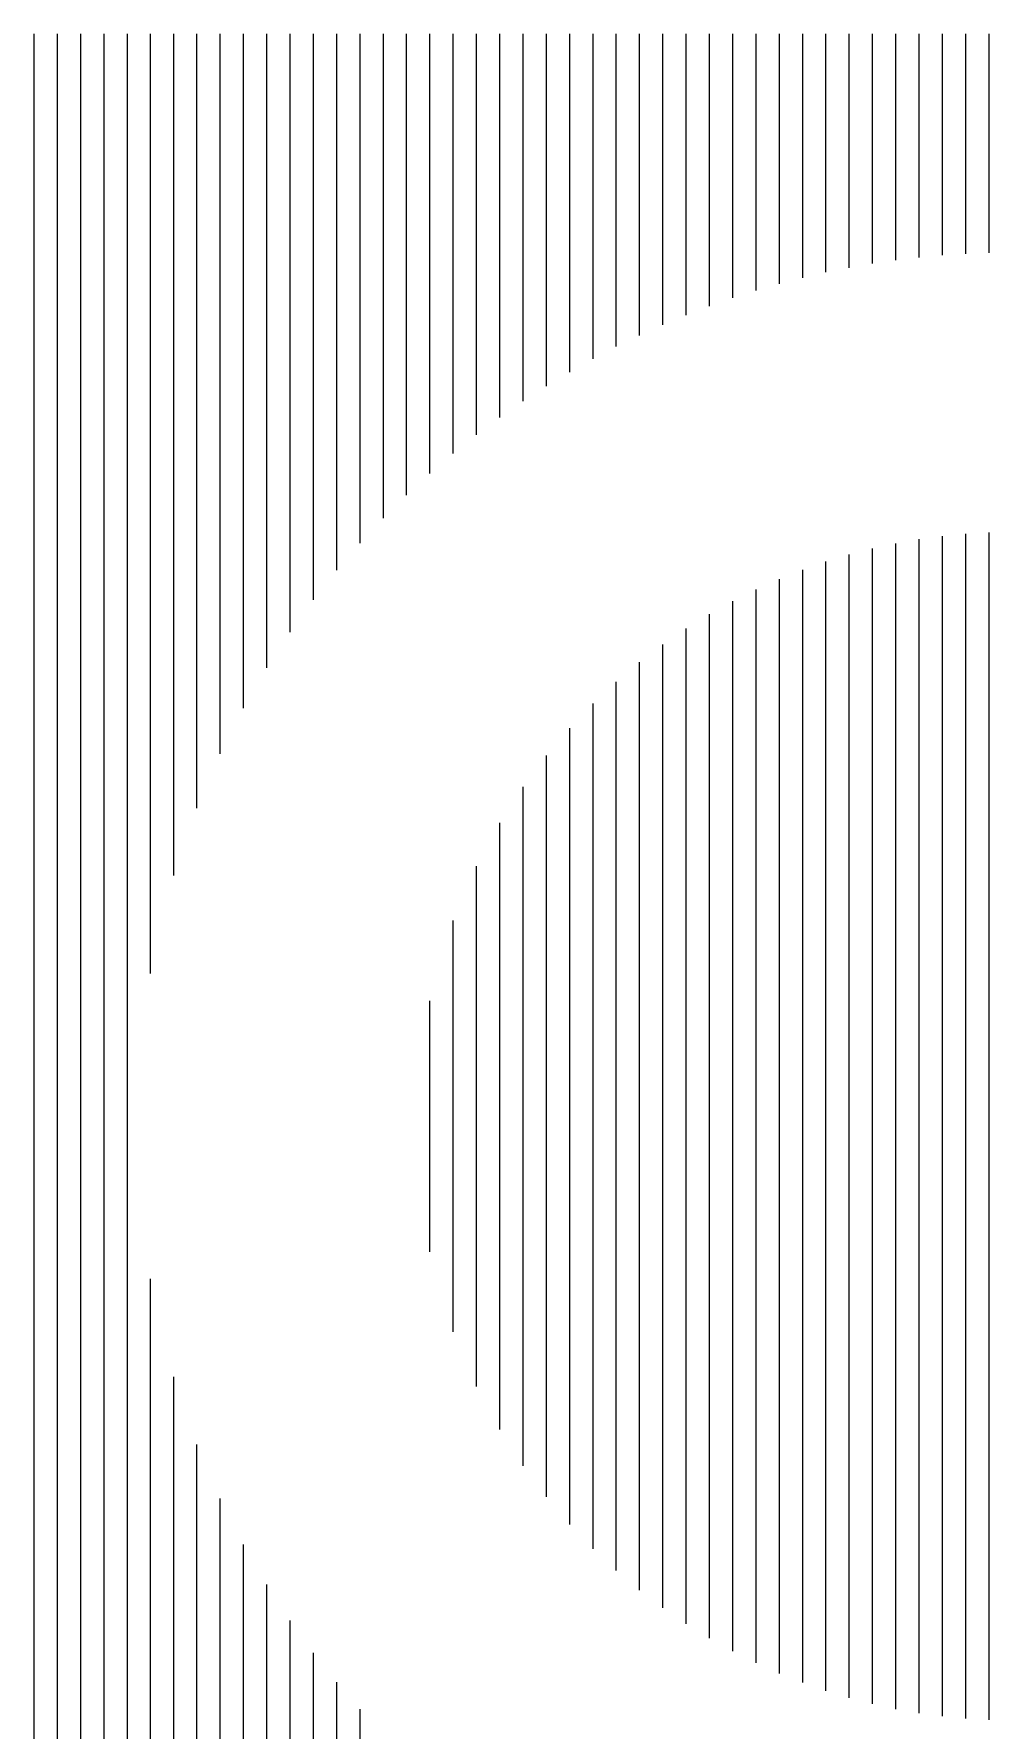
# Model space of a CAD drawing. Header units: millimetres. Extents: x -155 to -21, y -38 to 37.
# Drawn here: x -70.92 to -62.72, y -16.08 to -1.52 of the extents above; entities that cross this region are included whole.
import ezdxf

# ---------------------------------------------------------------- set-up
doc = ezdxf.new("R2010")
doc.units = ezdxf.units.MM
doc.layers.add('Layer 06', color=172, linetype='Continuous', true_color=0x0000bf)

msp = doc.modelspace()

# ---------------------------------------------------------------- linework, layer by layer
at = {"layer": 'Layer 06'}
for points in [[(-70.924, -1.522), (-70.924, -37.799)], [(-70.924, -1.522), (-70.924, -37.799)], [(-70.924, -1.522), (-70.924, -37.799)], [(-70.924, -1.522), (-70.924, -37.799)], [(-70.924, -1.522), (-70.924, -37.799)], [(-70.924, -1.522), (-70.924, -37.799)], [(-70.924, -1.522), (-70.924, -37.799)], [(-70.924, -1.522), (-70.924, -37.799)], [(-70.724, -1.522), (-70.724, -37.799)], [(-70.724, -1.522), (-70.724, -37.799)], [(-70.724, -1.522), (-70.724, -37.799)], [(-70.724, -1.522), (-70.724, -37.799)], [(-70.724, -1.522), (-70.724, -37.799)], [(-70.724, -1.522), (-70.724, -37.799)], [(-70.724, -1.522), (-70.724, -37.799)], [(-70.724, -1.522), (-70.724, -37.799)], [(-70.524, -1.522), (-70.524, -37.799)], [(-70.524, -1.522), (-70.524, -37.799)], [(-70.524, -1.522), (-70.524, -37.799)], [(-70.524, -1.522), (-70.524, -37.799)], [(-70.524, -1.522), (-70.524, -37.799)], [(-70.524, -1.522), (-70.524, -37.799)], [(-70.524, -1.522), (-70.524, -37.799)], [(-70.524, -1.522), (-70.524, -37.799)], [(-70.324, -1.522), (-70.324, -37.799)], [(-70.324, -1.522), (-70.324, -37.799)], [(-70.324, -1.522), (-70.324, -37.799)], [(-70.324, -1.522), (-70.324, -37.799)], [(-70.324, -1.522), (-70.324, -37.799)], [(-70.324, -1.522), (-70.324, -37.799)], [(-70.324, -1.522), (-70.324, -37.799)], [(-70.324, -1.522), (-70.324, -37.799)], [(-70.124, -1.522), (-70.124, -37.799)], [(-70.124, -1.522), (-70.124, -37.799)], [(-70.124, -1.522), (-70.124, -37.799)], [(-70.124, -1.522), (-70.124, -37.799)], [(-70.124, -1.522), (-70.124, -37.799)], [(-70.124, -1.522), (-70.124, -37.799)], [(-70.124, -1.522), (-70.124, -37.799)], [(-70.124, -1.522), (-70.124, -37.799)], [(-69.924, -9.59), (-69.924, -1.522)], [(-69.924, -9.59), (-69.924, -1.522)], [(-69.924, -9.59), (-69.924, -1.522)], [(-69.924, -9.59), (-69.924, -1.522)], [(-69.924, -9.59), (-69.924, -1.522)], [(-69.924, -9.59), (-69.924, -1.522)], [(-69.924, -9.59), (-69.924, -1.522)], [(-69.924, -9.59), (-69.924, -1.522)], [(-69.724, -8.748), (-69.724, -1.522)], [(-69.724, -8.748), (-69.724, -1.522)], [(-69.724, -8.748), (-69.724, -1.522)], [(-69.724, -8.748), (-69.724, -1.522)], [(-69.724, -8.748), (-69.724, -1.522)], [(-69.724, -8.748), (-69.724, -1.522)], [(-69.724, -8.748), (-69.724, -1.522)], [(-69.724, -8.748), (-69.724, -1.522)], [(-69.524, -8.168), (-69.524, -1.522)], [(-69.524, -8.168), (-69.524, -1.522)], [(-69.524, -8.168), (-69.524, -1.522)], [(-69.524, -8.168), (-69.524, -1.522)], [(-69.524, -8.168), (-69.524, -1.522)], [(-69.524, -8.168), (-69.524, -1.522)], [(-69.524, -8.168), (-69.524, -1.522)], [(-69.524, -8.168), (-69.524, -1.522)], [(-69.324, -7.704), (-69.324, -1.522)], [(-69.324, -7.704), (-69.324, -1.522)], [(-69.324, -7.704), (-69.324, -1.522)], [(-69.324, -7.704), (-69.324, -1.522)], [(-69.324, -7.704), (-69.324, -1.522)], [(-69.324, -7.704), (-69.324, -1.522)], [(-69.324, -7.704), (-69.324, -1.522)], [(-69.324, -7.704), (-69.324, -1.522)], [(-69.124, -7.31), (-69.124, -1.522)], [(-69.124, -7.31), (-69.124, -1.522)], [(-69.124, -7.31), (-69.124, -1.522)], [(-69.124, -7.31), (-69.124, -1.522)], [(-69.124, -7.31), (-69.124, -1.522)], [(-69.124, -7.31), (-69.124, -1.522)], [(-69.124, -7.31), (-69.124, -1.522)], [(-69.124, -7.31), (-69.124, -1.522)], [(-68.924, -6.965), (-68.924, -1.522)], [(-68.924, -6.965), (-68.924, -1.522)], [(-68.924, -6.965), (-68.924, -1.522)], [(-68.924, -6.965), (-68.924, -1.522)], [(-68.924, -6.965), (-68.924, -1.522)], [(-68.924, -6.965), (-68.924, -1.522)], [(-68.924, -6.965), (-68.924, -1.522)], [(-68.924, -6.965), (-68.924, -1.522)], [(-68.724, -6.657), (-68.724, -1.522)], [(-68.724, -6.657), (-68.724, -1.522)], [(-68.724, -6.657), (-68.724, -1.522)], [(-68.724, -6.657), (-68.724, -1.522)], [(-68.724, -6.657), (-68.724, -1.522)], [(-68.724, -6.657), (-68.724, -1.522)], [(-68.724, -6.657), (-68.724, -1.522)], [(-68.724, -6.657), (-68.724, -1.522)], [(-68.524, -6.38), (-68.524, -1.522)], [(-68.524, -6.38), (-68.524, -1.522)], [(-68.524, -6.38), (-68.524, -1.522)], [(-68.524, -6.38), (-68.524, -1.522)], [(-68.524, -6.38), (-68.524, -1.522)], [(-68.524, -6.38), (-68.524, -1.522)], [(-68.524, -6.38), (-68.524, -1.522)], [(-68.524, -6.38), (-68.524, -1.522)], [(-68.324, -6.126), (-68.324, -1.522)], [(-68.324, -6.126), (-68.324, -1.522)], [(-68.324, -6.126), (-68.324, -1.522)], [(-68.324, -6.126), (-68.324, -1.522)], [(-68.324, -6.126), (-68.324, -1.522)], [(-68.324, -6.126), (-68.324, -1.522)], [(-68.324, -6.126), (-68.324, -1.522)], [(-68.324, -6.126), (-68.324, -1.522)], [(-68.124, -5.894), (-68.124, -1.522)], [(-68.124, -5.894), (-68.124, -1.522)], [(-68.124, -5.894), (-68.124, -1.522)], [(-68.124, -5.894), (-68.124, -1.522)], [(-68.124, -5.894), (-68.124, -1.522)], [(-68.124, -5.894), (-68.124, -1.522)], [(-68.124, -5.894), (-68.124, -1.522)], [(-68.124, -5.894), (-68.124, -1.522)], [(-67.924, -5.679), (-67.924, -1.522)], [(-67.924, -5.679), (-67.924, -1.522)], [(-67.924, -5.679), (-67.924, -1.522)], [(-67.924, -5.679), (-67.924, -1.522)], [(-67.924, -5.679), (-67.924, -1.522)], [(-67.924, -5.679), (-67.924, -1.522)], [(-67.924, -5.679), (-67.924, -1.522)], [(-67.924, -5.679), (-67.924, -1.522)], [(-67.724, -5.481), (-67.724, -1.522)], [(-67.724, -5.481), (-67.724, -1.522)], [(-67.724, -5.481), (-67.724, -1.522)], [(-67.724, -5.481), (-67.724, -1.522)], [(-67.724, -5.481), (-67.724, -1.522)], [(-67.724, -5.481), (-67.724, -1.522)], [(-67.724, -5.481), (-67.724, -1.522)], [(-67.724, -5.481), (-67.724, -1.522)], [(-67.524, -5.296), (-67.524, -1.522)], [(-67.524, -5.296), (-67.524, -1.522)], [(-67.524, -5.296), (-67.524, -1.522)], [(-67.524, -5.296), (-67.524, -1.522)], [(-67.524, -5.296), (-67.524, -1.522)], [(-67.524, -5.296), (-67.524, -1.522)], [(-67.524, -5.296), (-67.524, -1.522)], [(-67.524, -5.296), (-67.524, -1.522)], [(-67.324, -5.124), (-67.324, -1.522)], [(-67.324, -5.124), (-67.324, -1.522)], [(-67.324, -5.124), (-67.324, -1.522)], [(-67.324, -5.124), (-67.324, -1.522)], [(-67.324, -5.124), (-67.324, -1.522)], [(-67.324, -5.124), (-67.324, -1.522)], [(-67.324, -5.124), (-67.324, -1.522)], [(-67.324, -5.124), (-67.324, -1.522)], [(-67.124, -4.964), (-67.124, -1.522)], [(-67.124, -4.964), (-67.124, -1.522)], [(-67.124, -4.964), (-67.124, -1.522)], [(-67.124, -4.964), (-67.124, -1.522)], [(-67.124, -4.964), (-67.124, -1.522)], [(-67.124, -4.964), (-67.124, -1.522)], [(-67.124, -4.964), (-67.124, -1.522)], [(-67.124, -4.964), (-67.124, -1.522)], [(-66.924, -4.815), (-66.924, -1.522)], [(-66.924, -4.815), (-66.924, -1.522)], [(-66.924, -4.815), (-66.924, -1.522)], [(-66.924, -4.815), (-66.924, -1.522)], [(-66.924, -4.815), (-66.924, -1.522)], [(-66.924, -4.815), (-66.924, -1.522)], [(-66.924, -4.815), (-66.924, -1.522)], [(-66.924, -4.815), (-66.924, -1.522)], [(-66.724, -4.676), (-66.724, -1.522)], [(-66.724, -4.676), (-66.724, -1.522)], [(-66.724, -4.676), (-66.724, -1.522)], [(-66.724, -4.676), (-66.724, -1.522)], [(-66.724, -4.676), (-66.724, -1.522)], [(-66.724, -4.676), (-66.724, -1.522)], [(-66.724, -4.676), (-66.724, -1.522)], [(-66.724, -4.676), (-66.724, -1.522)], [(-66.524, -4.546), (-66.524, -1.522)], [(-66.524, -4.546), (-66.524, -1.522)], [(-66.524, -4.546), (-66.524, -1.522)], [(-66.524, -4.546), (-66.524, -1.522)], [(-66.524, -4.546), (-66.524, -1.522)], [(-66.524, -4.546), (-66.524, -1.522)], [(-66.524, -4.546), (-66.524, -1.522)], [(-66.524, -4.546), (-66.524, -1.522)], [(-66.324, -4.425), (-66.324, -1.522)], [(-66.324, -4.425), (-66.324, -1.522)], [(-66.324, -4.425), (-66.324, -1.522)], [(-66.324, -4.425), (-66.324, -1.522)], [(-66.324, -4.425), (-66.324, -1.522)], [(-66.324, -4.425), (-66.324, -1.522)], [(-66.324, -4.425), (-66.324, -1.522)], [(-66.324, -4.425), (-66.324, -1.522)], [(-66.124, -4.312), (-66.124, -1.522)], [(-66.124, -4.312), (-66.124, -1.522)], [(-66.124, -4.312), (-66.124, -1.522)], [(-66.124, -4.312), (-66.124, -1.522)], [(-66.124, -4.312), (-66.124, -1.522)], [(-66.124, -4.312), (-66.124, -1.522)], [(-66.124, -4.312), (-66.124, -1.522)], [(-66.124, -4.312), (-66.124, -1.522)], [(-65.924, -4.207), (-65.924, -1.522)], [(-65.924, -4.207), (-65.924, -1.522)], [(-65.924, -4.207), (-65.924, -1.522)], [(-65.924, -4.207), (-65.924, -1.522)], [(-65.924, -4.207), (-65.924, -1.522)], [(-65.924, -4.207), (-65.924, -1.522)], [(-65.924, -4.207), (-65.924, -1.522)], [(-65.924, -4.207), (-65.924, -1.522)], [(-65.724, -4.11), (-65.724, -1.522)], [(-65.724, -4.11), (-65.724, -1.522)], [(-65.724, -4.11), (-65.724, -1.522)], [(-65.724, -4.11), (-65.724, -1.522)], [(-65.724, -4.11), (-65.724, -1.522)], [(-65.724, -4.11), (-65.724, -1.522)], [(-65.724, -4.11), (-65.724, -1.522)], [(-65.724, -4.11), (-65.724, -1.522)], [(-65.524, -4.019), (-65.524, -1.522)], [(-65.524, -4.019), (-65.524, -1.522)], [(-65.524, -4.019), (-65.524, -1.522)], [(-65.524, -4.019), (-65.524, -1.522)], [(-65.524, -4.019), (-65.524, -1.522)], [(-65.524, -4.019), (-65.524, -1.522)], [(-65.524, -4.019), (-65.524, -1.522)], [(-65.524, -4.019), (-65.524, -1.522)], [(-65.324, -3.936), (-65.324, -1.522)], [(-65.324, -3.936), (-65.324, -1.522)], [(-65.324, -3.936), (-65.324, -1.522)], [(-65.324, -3.936), (-65.324, -1.522)], [(-65.324, -3.936), (-65.324, -1.522)], [(-65.324, -3.936), (-65.324, -1.522)], [(-65.324, -3.936), (-65.324, -1.522)], [(-65.324, -3.936), (-65.324, -1.522)], [(-65.124, -3.859), (-65.124, -1.522)], [(-65.124, -3.859), (-65.124, -1.522)], [(-65.124, -3.859), (-65.124, -1.522)], [(-65.124, -3.859), (-65.124, -1.522)], [(-65.124, -3.859), (-65.124, -1.522)], [(-65.124, -3.859), (-65.124, -1.522)], [(-65.124, -3.859), (-65.124, -1.522)], [(-65.124, -3.859), (-65.124, -1.522)], [(-64.924, -3.789), (-64.924, -1.522)], [(-64.924, -3.789), (-64.924, -1.522)], [(-64.924, -3.789), (-64.924, -1.522)], [(-64.924, -3.789), (-64.924, -1.522)], [(-64.924, -3.789), (-64.924, -1.522)], [(-64.924, -3.789), (-64.924, -1.522)], [(-64.924, -3.789), (-64.924, -1.522)], [(-64.924, -3.789), (-64.924, -1.522)], [(-64.724, -3.725), (-64.724, -1.522)], [(-64.724, -3.725), (-64.724, -1.522)], [(-64.724, -3.725), (-64.724, -1.522)], [(-64.724, -3.725), (-64.724, -1.522)], [(-64.724, -3.725), (-64.724, -1.522)], [(-64.724, -3.725), (-64.724, -1.522)], [(-64.724, -3.725), (-64.724, -1.522)], [(-64.724, -3.725), (-64.724, -1.522)], [(-64.524, -3.667), (-64.524, -1.522)], [(-64.524, -3.667), (-64.524, -1.522)], [(-64.524, -3.667), (-64.524, -1.522)], [(-64.524, -3.667), (-64.524, -1.522)], [(-64.524, -3.667), (-64.524, -1.522)], [(-64.524, -3.667), (-64.524, -1.522)], [(-64.524, -3.667), (-64.524, -1.522)], [(-64.524, -3.667), (-64.524, -1.522)], [(-64.324, -3.615), (-64.324, -1.522)], [(-64.324, -3.615), (-64.324, -1.522)], [(-64.324, -3.615), (-64.324, -1.522)], [(-64.324, -3.615), (-64.324, -1.522)], [(-64.324, -3.615), (-64.324, -1.522)], [(-64.324, -3.615), (-64.324, -1.522)], [(-64.324, -3.615), (-64.324, -1.522)], [(-64.324, -3.615), (-64.324, -1.522)], [(-64.124, -3.569), (-64.124, -1.522)], [(-64.124, -3.569), (-64.124, -1.522)], [(-64.124, -3.569), (-64.124, -1.522)], [(-64.124, -3.569), (-64.124, -1.522)], [(-64.124, -3.569), (-64.124, -1.522)], [(-64.124, -3.569), (-64.124, -1.522)], [(-64.124, -3.569), (-64.124, -1.522)], [(-64.124, -3.569), (-64.124, -1.522)], [(-63.924, -3.529), (-63.924, -1.522)], [(-63.924, -3.529), (-63.924, -1.522)], [(-63.924, -3.529), (-63.924, -1.522)], [(-63.924, -3.529), (-63.924, -1.522)], [(-63.924, -3.529), (-63.924, -1.522)], [(-63.924, -3.529), (-63.924, -1.522)], [(-63.924, -3.529), (-63.924, -1.522)], [(-63.924, -3.529), (-63.924, -1.522)], [(-63.724, -3.494), (-63.724, -1.522)], [(-63.724, -3.494), (-63.724, -1.522)], [(-63.724, -3.494), (-63.724, -1.522)], [(-63.724, -3.494), (-63.724, -1.522)], [(-63.724, -3.494), (-63.724, -1.522)], [(-63.724, -3.494), (-63.724, -1.522)], [(-63.724, -3.494), (-63.724, -1.522)], [(-63.724, -3.494), (-63.724, -1.522)], [(-63.524, -3.465), (-63.524, -1.522)], [(-63.524, -3.465), (-63.524, -1.522)], [(-63.524, -3.465), (-63.524, -1.522)], [(-63.524, -3.465), (-63.524, -1.522)], [(-63.524, -3.465), (-63.524, -1.522)], [(-63.524, -3.465), (-63.524, -1.522)], [(-63.524, -3.465), (-63.524, -1.522)], [(-63.524, -3.465), (-63.524, -1.522)], [(-63.324, -3.441), (-63.324, -1.522)], [(-63.324, -3.441), (-63.324, -1.522)], [(-63.324, -3.441), (-63.324, -1.522)], [(-63.324, -3.441), (-63.324, -1.522)], [(-63.324, -3.441), (-63.324, -1.522)], [(-63.324, -3.441), (-63.324, -1.522)], [(-63.324, -3.441), (-63.324, -1.522)], [(-63.324, -3.441), (-63.324, -1.522)], [(-63.124, -3.423), (-63.124, -1.522)], [(-63.124, -3.423), (-63.124, -1.522)], [(-63.124, -3.423), (-63.124, -1.522)], [(-63.124, -3.423), (-63.124, -1.522)], [(-63.124, -3.423), (-63.124, -1.522)], [(-63.124, -3.423), (-63.124, -1.522)], [(-63.124, -3.423), (-63.124, -1.522)], [(-63.124, -3.423), (-63.124, -1.522)], [(-62.924, -3.41), (-62.924, -1.522)], [(-62.924, -3.41), (-62.924, -1.522)], [(-62.924, -3.41), (-62.924, -1.522)], [(-62.924, -3.41), (-62.924, -1.522)], [(-62.924, -3.41), (-62.924, -1.522)], [(-62.924, -3.41), (-62.924, -1.522)], [(-62.924, -3.41), (-62.924, -1.522)], [(-62.924, -3.41), (-62.924, -1.522)], [(-62.724, -3.402), (-62.724, -1.522)], [(-62.724, -3.402), (-62.724, -1.522)], [(-62.724, -3.402), (-62.724, -1.522)], [(-62.724, -3.402), (-62.724, -1.522)], [(-62.724, -3.402), (-62.724, -1.522)], [(-62.724, -3.402), (-62.724, -1.522)], [(-62.724, -3.402), (-62.724, -1.522)], [(-62.724, -3.402), (-62.724, -1.522)], [(-62.924, -15.985), (-62.924, -5.814)], [(-62.924, -15.985), (-62.924, -5.814)], [(-62.924, -15.985), (-62.924, -5.814)], [(-62.924, -15.985), (-62.924, -5.814)], [(-62.924, -15.985), (-62.924, -5.814)], [(-62.924, -15.985), (-62.924, -5.814)], [(-62.924, -15.985), (-62.924, -5.814)], [(-62.924, -15.985), (-62.924, -5.814)], [(-62.724, -15.997), (-62.724, -5.803)], [(-62.724, -15.997), (-62.724, -5.803)], [(-62.724, -15.997), (-62.724, -5.803)], [(-62.724, -15.997), (-62.724, -5.803)], [(-62.724, -15.997), (-62.724, -5.803)], [(-62.724, -15.997), (-62.724, -5.803)], [(-62.724, -15.997), (-62.724, -5.803)], [(-62.724, -15.997), (-62.724, -5.803)], [(-63.724, -15.86), (-63.724, -5.939)], [(-63.724, -15.86), (-63.724, -5.939)], [(-63.724, -15.86), (-63.724, -5.939)], [(-63.724, -15.86), (-63.724, -5.939)], [(-63.724, -15.86), (-63.724, -5.939)], [(-63.724, -15.86), (-63.724, -5.939)], [(-63.724, -15.86), (-63.724, -5.939)], [(-63.724, -15.86), (-63.724, -5.939)], [(-63.524, -15.904), (-63.524, -5.896)], [(-63.524, -15.904), (-63.524, -5.896)], [(-63.524, -15.904), (-63.524, -5.896)], [(-63.524, -15.904), (-63.524, -5.896)], [(-63.524, -15.904), (-63.524, -5.896)], [(-63.524, -15.904), (-63.524, -5.896)], [(-63.524, -15.904), (-63.524, -5.896)], [(-63.524, -15.904), (-63.524, -5.896)], [(-63.324, -15.939), (-63.324, -5.861)], [(-63.324, -15.939), (-63.324, -5.861)], [(-63.324, -15.939), (-63.324, -5.861)], [(-63.324, -15.939), (-63.324, -5.861)], [(-63.324, -15.939), (-63.324, -5.861)], [(-63.324, -15.939), (-63.324, -5.861)], [(-63.324, -15.939), (-63.324, -5.861)], [(-63.324, -15.939), (-63.324, -5.861)], [(-63.124, -15.966), (-63.124, -5.834)], [(-63.124, -15.966), (-63.124, -5.834)], [(-63.124, -15.966), (-63.124, -5.834)], [(-63.124, -15.966), (-63.124, -5.834)], [(-63.124, -15.966), (-63.124, -5.834)], [(-63.124, -15.966), (-63.124, -5.834)], [(-63.124, -15.966), (-63.124, -5.834)], [(-63.124, -15.966), (-63.124, -5.834)], [(-64.124, -15.747), (-64.124, -6.052)], [(-64.124, -15.747), (-64.124, -6.052)], [(-64.124, -15.747), (-64.124, -6.052)], [(-64.124, -15.747), (-64.124, -6.052)], [(-64.124, -15.747), (-64.124, -6.052)], [(-64.124, -15.747), (-64.124, -6.052)], [(-64.124, -15.747), (-64.124, -6.052)], [(-64.124, -15.747), (-64.124, -6.052)], [(-63.924, -15.808), (-63.924, -5.992)], [(-63.924, -15.808), (-63.924, -5.992)], [(-63.924, -15.808), (-63.924, -5.992)], [(-63.924, -15.808), (-63.924, -5.992)], [(-63.924, -15.808), (-63.924, -5.992)], [(-63.924, -15.808), (-63.924, -5.992)], [(-63.924, -15.808), (-63.924, -5.992)], [(-63.924, -15.808), (-63.924, -5.992)], [(-64.524, -15.598), (-64.524, -6.202)], [(-64.524, -15.598), (-64.524, -6.202)], [(-64.524, -15.598), (-64.524, -6.202)], [(-64.524, -15.598), (-64.524, -6.202)], [(-64.524, -15.598), (-64.524, -6.202)], [(-64.524, -15.598), (-64.524, -6.202)], [(-64.524, -15.598), (-64.524, -6.202)], [(-64.524, -15.598), (-64.524, -6.202)], [(-64.324, -15.677), (-64.324, -6.122)], [(-64.324, -15.677), (-64.324, -6.122)], [(-64.324, -15.677), (-64.324, -6.122)], [(-64.324, -15.677), (-64.324, -6.122)], [(-64.324, -15.677), (-64.324, -6.122)], [(-64.324, -15.677), (-64.324, -6.122)], [(-64.324, -15.677), (-64.324, -6.122)], [(-64.324, -15.677), (-64.324, -6.122)], [(-64.924, -15.408), (-64.924, -6.392)], [(-64.924, -15.408), (-64.924, -6.392)], [(-64.924, -15.408), (-64.924, -6.392)], [(-64.924, -15.408), (-64.924, -6.392)], [(-64.924, -15.408), (-64.924, -6.392)], [(-64.924, -15.408), (-64.924, -6.392)], [(-64.924, -15.408), (-64.924, -6.392)], [(-64.924, -15.408), (-64.924, -6.392)], [(-64.724, -15.508), (-64.724, -6.292)], [(-64.724, -15.508), (-64.724, -6.292)], [(-64.724, -15.508), (-64.724, -6.292)], [(-64.724, -15.508), (-64.724, -6.292)], [(-64.724, -15.508), (-64.724, -6.292)], [(-64.724, -15.508), (-64.724, -6.292)], [(-64.724, -15.508), (-64.724, -6.292)], [(-64.724, -15.508), (-64.724, -6.292)], [(-65.124, -15.296), (-65.124, -6.503)], [(-65.124, -15.296), (-65.124, -6.503)], [(-65.124, -15.296), (-65.124, -6.503)], [(-65.124, -15.296), (-65.124, -6.503)], [(-65.124, -15.296), (-65.124, -6.503)], [(-65.124, -15.296), (-65.124, -6.503)], [(-65.124, -15.296), (-65.124, -6.503)], [(-65.124, -15.296), (-65.124, -6.503)], [(-65.324, -15.173), (-65.324, -6.627)], [(-65.324, -15.173), (-65.324, -6.627)], [(-65.324, -15.173), (-65.324, -6.627)], [(-65.324, -15.173), (-65.324, -6.627)], [(-65.324, -15.173), (-65.324, -6.627)], [(-65.324, -15.173), (-65.324, -6.627)], [(-65.324, -15.173), (-65.324, -6.627)], [(-65.324, -15.173), (-65.324, -6.627)], [(-65.524, -15.035), (-65.524, -6.765)], [(-65.524, -15.035), (-65.524, -6.765)], [(-65.524, -15.035), (-65.524, -6.765)], [(-65.524, -15.035), (-65.524, -6.765)], [(-65.524, -15.035), (-65.524, -6.765)], [(-65.524, -15.035), (-65.524, -6.765)], [(-65.524, -15.035), (-65.524, -6.765)], [(-65.524, -15.035), (-65.524, -6.765)], [(-65.724, -14.883), (-65.724, -6.917)], [(-65.724, -14.883), (-65.724, -6.917)], [(-65.724, -14.883), (-65.724, -6.917)], [(-65.724, -14.883), (-65.724, -6.917)], [(-65.724, -14.883), (-65.724, -6.917)], [(-65.724, -14.883), (-65.724, -6.917)], [(-65.724, -14.883), (-65.724, -6.917)], [(-65.724, -14.883), (-65.724, -6.917)], [(-65.924, -14.715), (-65.924, -7.085)], [(-65.924, -14.715), (-65.924, -7.085)], [(-65.924, -14.715), (-65.924, -7.085)], [(-65.924, -14.715), (-65.924, -7.085)], [(-65.924, -14.715), (-65.924, -7.085)], [(-65.924, -14.715), (-65.924, -7.085)], [(-65.924, -14.715), (-65.924, -7.085)], [(-65.924, -14.715), (-65.924, -7.085)], [(-66.124, -14.528), (-66.124, -7.272)], [(-66.124, -14.528), (-66.124, -7.272)], [(-66.124, -14.528), (-66.124, -7.272)], [(-66.124, -14.528), (-66.124, -7.272)], [(-66.124, -14.528), (-66.124, -7.272)], [(-66.124, -14.528), (-66.124, -7.272)], [(-66.124, -14.528), (-66.124, -7.272)], [(-66.124, -14.528), (-66.124, -7.272)], [(-66.324, -14.318), (-66.324, -7.482)], [(-66.324, -14.318), (-66.324, -7.482)], [(-66.324, -14.318), (-66.324, -7.482)], [(-66.324, -14.318), (-66.324, -7.482)], [(-66.324, -14.318), (-66.324, -7.482)], [(-66.324, -14.318), (-66.324, -7.482)], [(-66.324, -14.318), (-66.324, -7.482)], [(-66.324, -14.318), (-66.324, -7.482)], [(-66.524, -14.083), (-66.524, -7.717)], [(-66.524, -14.083), (-66.524, -7.717)], [(-66.524, -14.083), (-66.524, -7.717)], [(-66.524, -14.083), (-66.524, -7.717)], [(-66.524, -14.083), (-66.524, -7.717)], [(-66.524, -14.083), (-66.524, -7.717)], [(-66.524, -14.083), (-66.524, -7.717)], [(-66.524, -14.083), (-66.524, -7.717)], [(-66.724, -13.815), (-66.724, -7.985)], [(-66.724, -13.815), (-66.724, -7.985)], [(-66.724, -13.815), (-66.724, -7.985)], [(-66.724, -13.815), (-66.724, -7.985)], [(-66.724, -13.815), (-66.724, -7.985)], [(-66.724, -13.815), (-66.724, -7.985)], [(-66.724, -13.815), (-66.724, -7.985)], [(-66.724, -13.815), (-66.724, -7.985)], [(-66.924, -13.505), (-66.924, -8.295)], [(-66.924, -13.505), (-66.924, -8.295)], [(-66.924, -13.505), (-66.924, -8.295)], [(-66.924, -13.505), (-66.924, -8.295)], [(-66.924, -13.505), (-66.924, -8.295)], [(-66.924, -13.505), (-66.924, -8.295)], [(-66.924, -13.505), (-66.924, -8.295)], [(-66.924, -13.505), (-66.924, -8.295)], [(-67.124, -13.134), (-67.124, -8.666)], [(-67.124, -13.134), (-67.124, -8.666)], [(-67.124, -13.134), (-67.124, -8.666)], [(-67.124, -13.134), (-67.124, -8.666)], [(-67.124, -13.134), (-67.124, -8.666)], [(-67.124, -13.134), (-67.124, -8.666)], [(-67.124, -13.134), (-67.124, -8.666)], [(-67.124, -13.134), (-67.124, -8.666)], [(-67.324, -12.665), (-67.324, -9.135)], [(-67.324, -12.665), (-67.324, -9.135)], [(-67.324, -12.665), (-67.324, -9.135)], [(-67.324, -12.665), (-67.324, -9.135)], [(-67.324, -12.665), (-67.324, -9.135)], [(-67.324, -12.665), (-67.324, -9.135)], [(-67.324, -12.665), (-67.324, -9.135)], [(-67.324, -12.665), (-67.324, -9.135)], [(-67.524, -11.978), (-67.524, -9.822)], [(-67.524, -11.978), (-67.524, -9.822)], [(-67.524, -11.978), (-67.524, -9.822)], [(-67.524, -11.978), (-67.524, -9.822)], [(-67.524, -11.978), (-67.524, -9.822)], [(-67.524, -11.978), (-67.524, -9.822)], [(-67.524, -11.978), (-67.524, -9.822)], [(-67.524, -11.978), (-67.524, -9.822)], [(-69.924, -25.909), (-69.924, -12.21)], [(-69.924, -25.909), (-69.924, -12.21)], [(-69.924, -25.909), (-69.924, -12.21)], [(-69.924, -25.909), (-69.924, -12.21)], [(-69.924, -25.909), (-69.924, -12.21)], [(-69.924, -25.909), (-69.924, -12.21)], [(-69.924, -25.909), (-69.924, -12.21)], [(-69.924, -25.909), (-69.924, -12.21)], [(-69.724, -25.067), (-69.724, -13.052)], [(-69.724, -25.067), (-69.724, -13.052)], [(-69.724, -25.067), (-69.724, -13.052)], [(-69.724, -25.067), (-69.724, -13.052)], [(-69.724, -25.067), (-69.724, -13.052)], [(-69.724, -25.067), (-69.724, -13.052)], [(-69.724, -25.067), (-69.724, -13.052)], [(-69.724, -25.067), (-69.724, -13.052)], [(-69.524, -24.487), (-69.524, -13.632)], [(-69.524, -24.487), (-69.524, -13.632)], [(-69.524, -24.487), (-69.524, -13.632)], [(-69.524, -24.487), (-69.524, -13.632)], [(-69.524, -24.487), (-69.524, -13.632)], [(-69.524, -24.487), (-69.524, -13.632)], [(-69.524, -24.487), (-69.524, -13.632)], [(-69.524, -24.487), (-69.524, -13.632)], [(-69.324, -24.022), (-69.324, -14.096)], [(-69.324, -24.022), (-69.324, -14.096)], [(-69.324, -24.022), (-69.324, -14.096)], [(-69.324, -24.022), (-69.324, -14.096)], [(-69.324, -24.022), (-69.324, -14.096)], [(-69.324, -24.022), (-69.324, -14.096)], [(-69.324, -24.022), (-69.324, -14.096)], [(-69.324, -24.022), (-69.324, -14.096)], [(-69.124, -23.628), (-69.124, -14.49)], [(-69.124, -23.628), (-69.124, -14.49)], [(-69.124, -23.628), (-69.124, -14.49)], [(-69.124, -23.628), (-69.124, -14.49)], [(-69.124, -23.628), (-69.124, -14.49)], [(-69.124, -23.628), (-69.124, -14.49)], [(-69.124, -23.628), (-69.124, -14.49)], [(-69.124, -23.628), (-69.124, -14.49)], [(-68.924, -23.284), (-68.924, -14.835)], [(-68.924, -23.284), (-68.924, -14.835)], [(-68.924, -23.284), (-68.924, -14.835)], [(-68.924, -23.284), (-68.924, -14.835)], [(-68.924, -23.284), (-68.924, -14.835)], [(-68.924, -23.284), (-68.924, -14.835)], [(-68.924, -23.284), (-68.924, -14.835)], [(-68.924, -23.284), (-68.924, -14.835)], [(-68.724, -22.976), (-68.724, -15.142)], [(-68.724, -22.976), (-68.724, -15.142)], [(-68.724, -22.976), (-68.724, -15.142)], [(-68.724, -22.976), (-68.724, -15.142)], [(-68.724, -22.976), (-68.724, -15.142)], [(-68.724, -22.976), (-68.724, -15.142)], [(-68.724, -22.976), (-68.724, -15.142)], [(-68.724, -22.976), (-68.724, -15.142)], [(-68.524, -22.699), (-68.524, -15.42)], [(-68.524, -22.699), (-68.524, -15.42)], [(-68.524, -22.699), (-68.524, -15.42)], [(-68.524, -22.699), (-68.524, -15.42)], [(-68.524, -22.699), (-68.524, -15.42)], [(-68.524, -22.699), (-68.524, -15.42)], [(-68.524, -22.699), (-68.524, -15.42)], [(-68.524, -22.699), (-68.524, -15.42)], [(-68.324, -22.445), (-68.324, -15.673)], [(-68.324, -22.445), (-68.324, -15.673)], [(-68.324, -22.445), (-68.324, -15.673)], [(-68.324, -22.445), (-68.324, -15.673)], [(-68.324, -22.445), (-68.324, -15.673)], [(-68.324, -22.445), (-68.324, -15.673)], [(-68.324, -22.445), (-68.324, -15.673)], [(-68.324, -22.445), (-68.324, -15.673)], [(-68.124, -22.213), (-68.124, -15.906)], [(-68.124, -22.213), (-68.124, -15.906)], [(-68.124, -22.213), (-68.124, -15.906)], [(-68.124, -22.213), (-68.124, -15.906)], [(-68.124, -22.213), (-68.124, -15.906)], [(-68.124, -22.213), (-68.124, -15.906)], [(-68.124, -22.213), (-68.124, -15.906)], [(-68.124, -22.213), (-68.124, -15.906)]]:
    msp.add_lwpolyline(points, dxfattribs=at)

doc.saveas('drawing.dxf')
